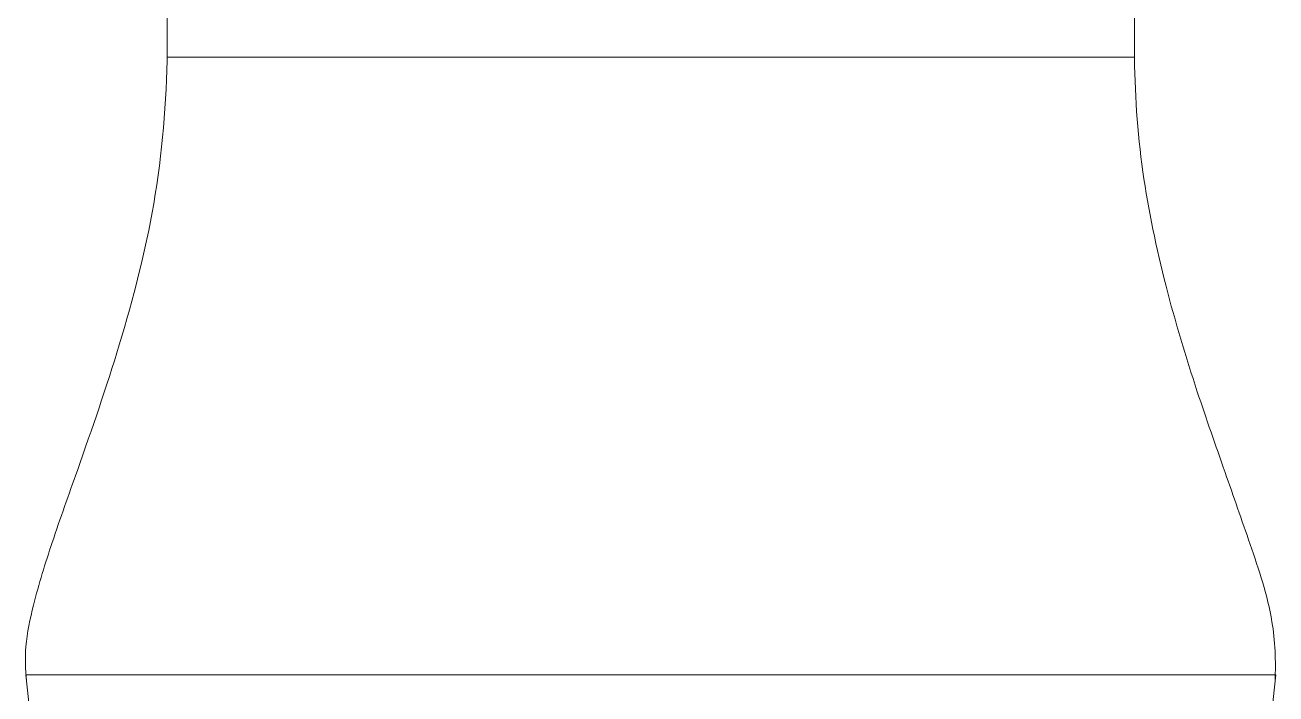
# Model space of a CAD drawing. Header units: millimetres. Extents: x 7392 to 8221, y 1108 to 2280.
# Drawn here: x 7529.3 to 7582.4, y 1488.3 to 1516.7 of the extents above; entities that cross this region are included whole.
import ezdxf

# ---------------------------------------------------------------- set-up
doc = ezdxf.new("R2010")
doc.units = ezdxf.units.MM

msp = doc.modelspace()

# ---------------------------------------------------------------- linework, layer by layer
at = {"linetype": 'Continuous', "lineweight": 18, "extrusion": (-1.22465e-16, -1, 0)}
for p, q in [((7535.379, 1635.296), (7535.379, 1515.296)), ((7576.379, 1572.996), (7576.379, 1515.296)), ((7529.379, 1489.096), (7530.129, 1482.296)), ((7582.379, 1489.096), (7581.629, 1482.296))]:
    msp.add_line(p, q, dxfattribs=at)
at = {"linetype": 'Continuous', "lineweight": 13, "extrusion": (-1.22465e-16, -1, 0)}
for p, q in [((7535.379, 1515.296), (7555.879, 1515.296)), ((7555.879, 1515.296), (7576.379, 1515.296)), ((7555.879, 1489.096), (7529.379, 1489.096)), ((7582.379, 1489.096), (7555.879, 1489.096))]:
    msp.add_line(p, q, dxfattribs=at)
at = {"linetype": 'Continuous', "lineweight": 18}
for points, knots in [([(7535.378, 1515.566), (7535.352, 1513.376), (7535, 1509.169), (7533.469, 1503.24), (7531.838, 1498.51), (7530.529, 1494.861), (7529.758, 1492.381), (7529.33, 1490.407), (7529.363, 1489.326), (7529.416, 1488.838)], [0, 0, 0, 0, 0.236458, 0.460276, 0.663957, 0.781767, 0.882223, 0.947238, 1, 1, 1, 1]), ([(7582.342, 1488.838), (7582.375, 1489.688), (7582.3, 1491.663), (7581.303, 1494.582), (7580.182, 1497.803), (7578.903, 1501.429), (7577.63, 1505.654), (7576.61, 1510.486), (7576.387, 1513.84), (7576.38, 1515.566)], [0, 0, 0, 0, 0.091272, 0.215079, 0.332501, 0.463849, 0.63353, 0.813141, 1, 1, 1, 1])]:
    msp.add_open_spline(points, degree=3, knots=knots, dxfattribs=at)

doc.saveas('drawing.dxf')
